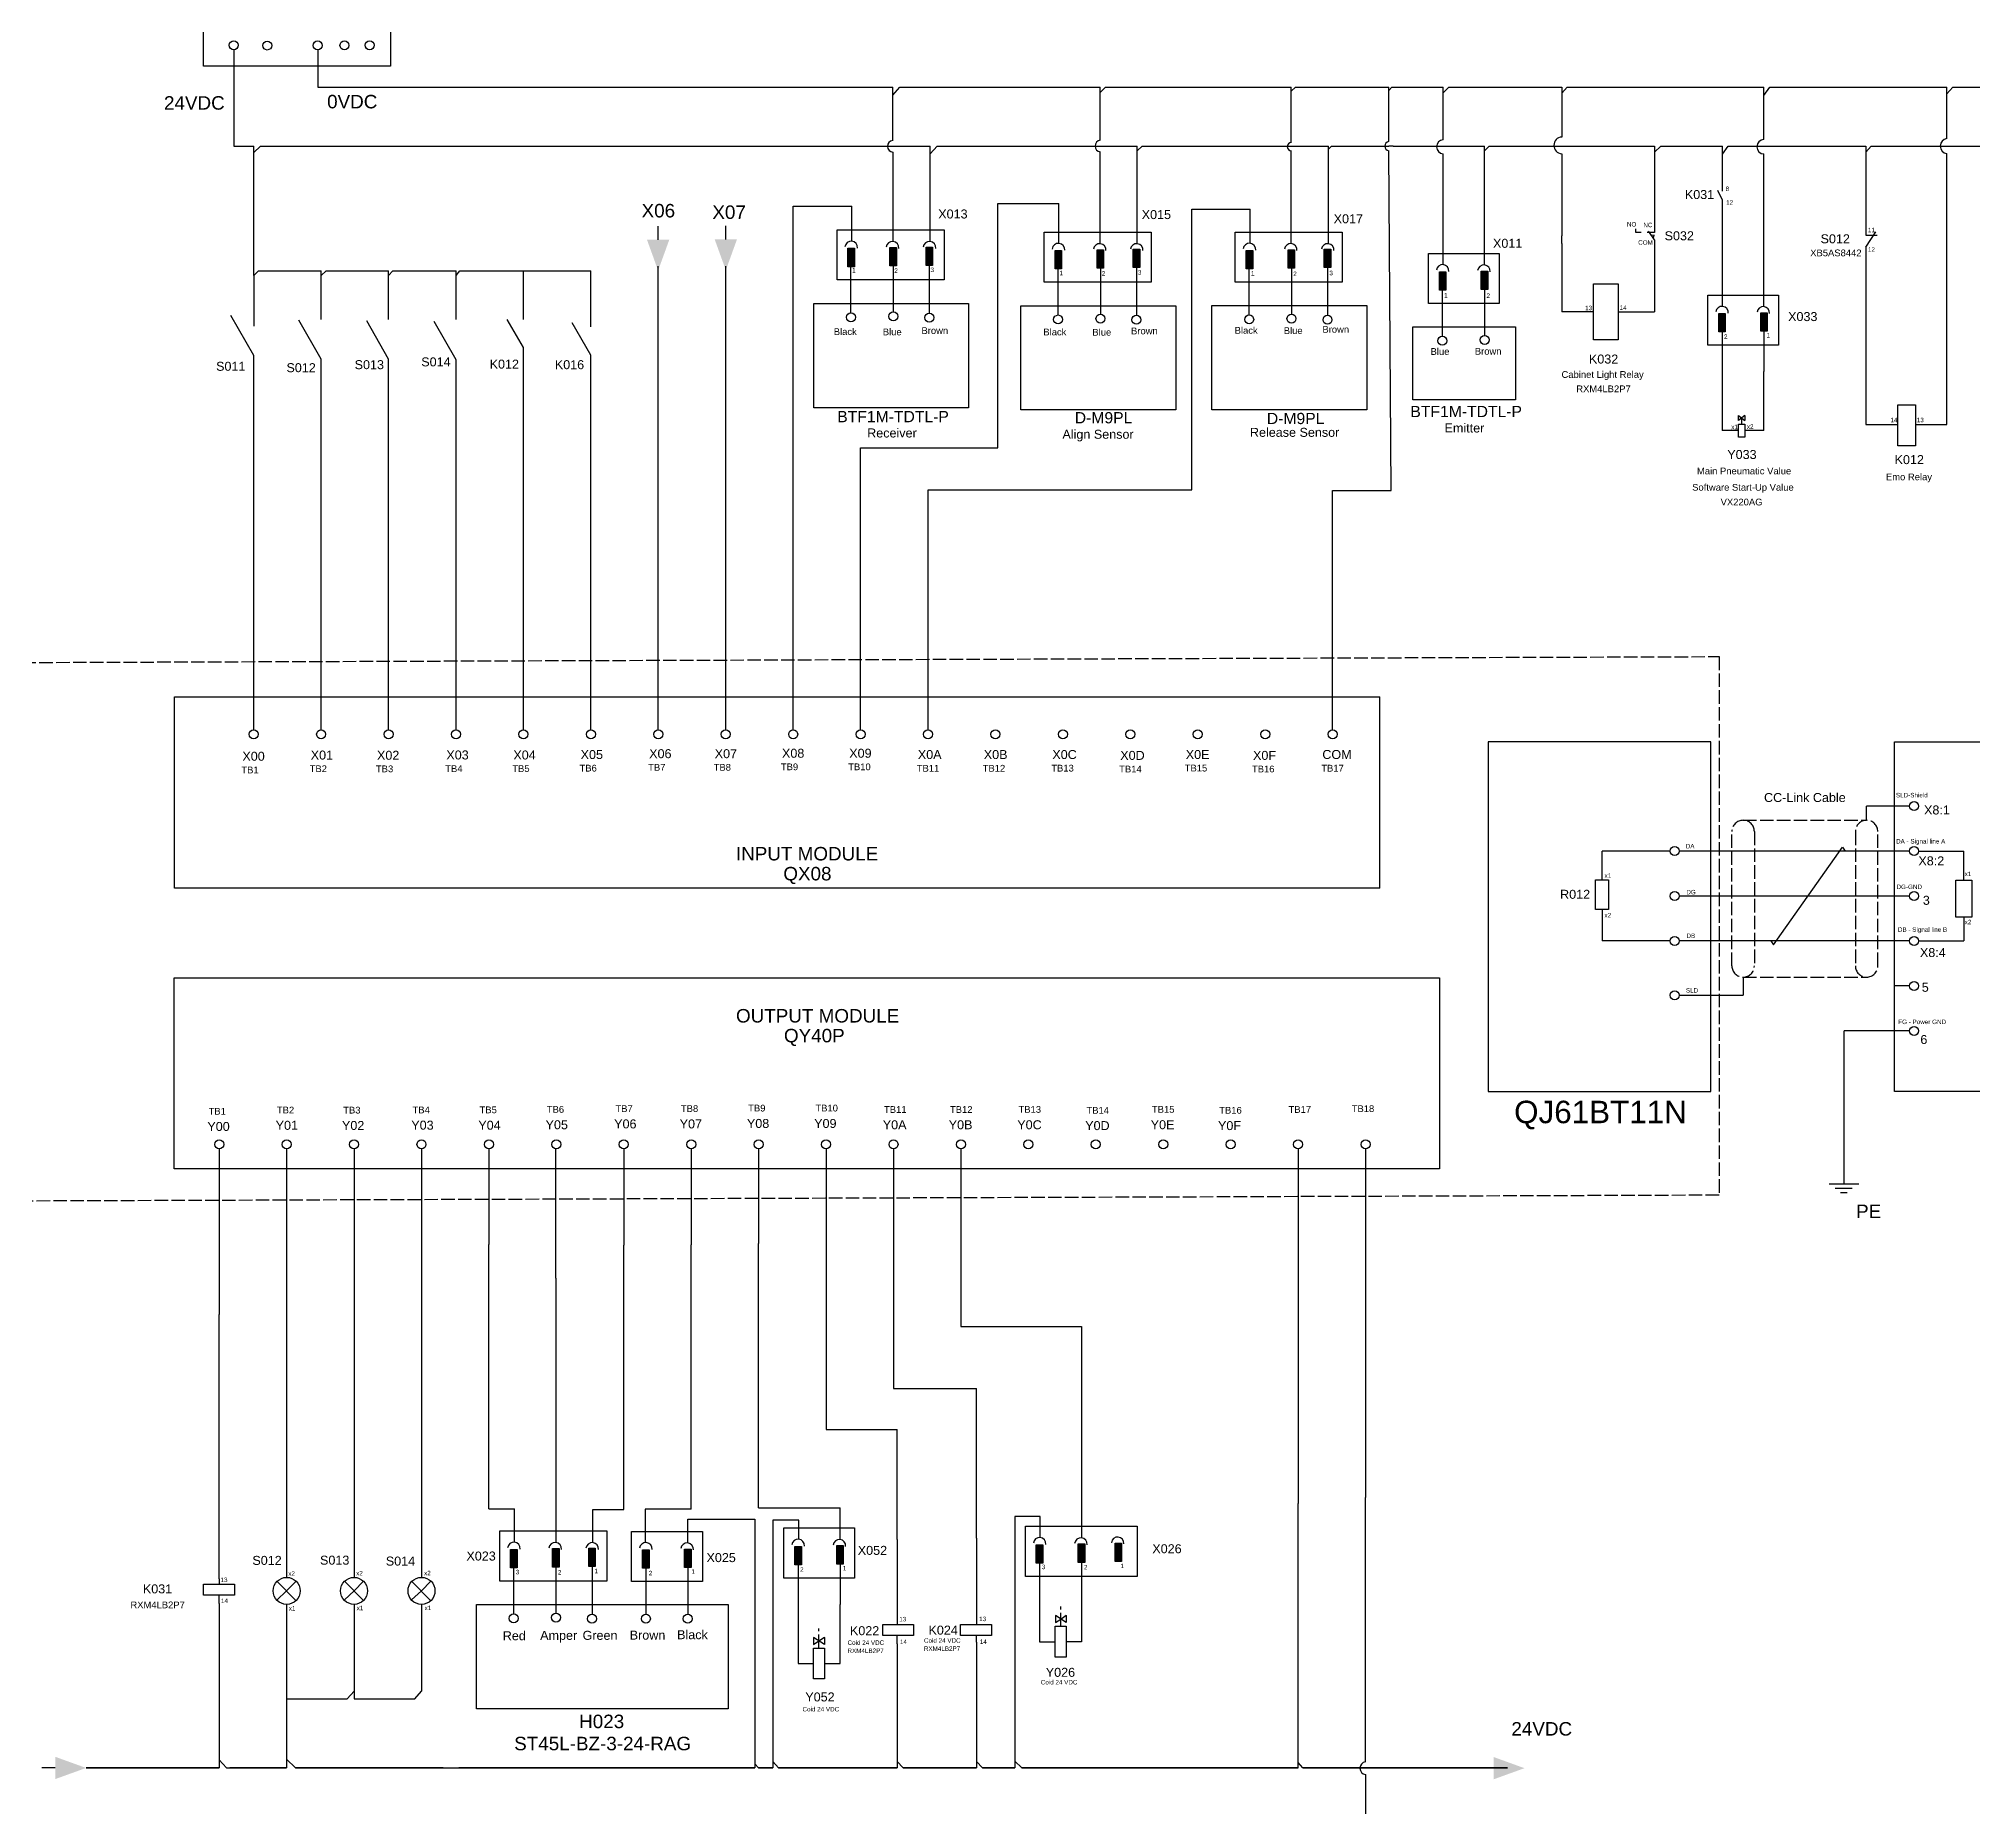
# Model space of a CAD drawing. Header units: inches. Extents: x 202 to 3097, y 126 to 1215.
# Drawn here: x 435.1 to 865.4, y 362.7 to 756.1 of the extents above; entities that cross this region are included whole.
import ezdxf

# ---------------------------------------------------------------- set-up
doc = ezdxf.new("R2010")
doc.units = ezdxf.units.IN
doc.header["$MEASUREMENT"] = 0
doc.linetypes.add('AM_ISO02W050x2', pattern=[3.75, 3, -0.75])
doc.layers.add('0-netdam', color=7, linetype='Continuous', lineweight=30)
doc.layers.add('NetManh', color=7, linetype='Continuous', lineweight=15)
for name, color, linetype in [('LOC', 8, 'Continuous'), ('Nét đứt', 7, 'AM_ISO02W050x2'), ('PDF2_Text', 7, 'Continuous'), ('YEL_14_THHN', 2, 'Continuous')]:
    doc.layers.add(name, color=color, linetype=linetype)
doc.styles.add('Kiểu 1', font='arial.ttf', dxfattribs={"height": 5})
doc.styles.get("Standard").update_dxf_attribs({"font": 'arial.ttf'})

# ---------------------------------------------------------------- blocks, each defined once
blk = doc.blocks.new('*U11')
blk.add_circle((0, 5.91), 1)
blk = doc.blocks.new('*U12')
at = {"color": 0, "linetype": 'ByBlock', "lineweight": -2, "transparency": 16777216}
for p in [(115332.17, 80551.43), (115347.17, 80551.43), (115362.17, 80551.43), (115377.17, 80551.43), (115392.17, 80551.43), (115407.17, 80551.43), (115422.17, 80551.43), (115437.17, 80551.43), (115452.17, 80551.43), (115467.17, 80551.43), (115482.17, 80551.43), (115497.17, 80551.43), (115512.17, 80551.43), (115527.17, 80551.43), (115542.17, 80551.43), (115557.17, 80551.43), (115572.17, 80551.43)]:
    blk.add_blockref('*U11', p, dxfattribs=at)
blk = doc.blocks.new('*U13')
blk.add_circle((0, 5.33), 1)
blk = doc.blocks.new('*U14')
at = {"color": 0, "linetype": 'ByBlock', "lineweight": -2, "transparency": 16777216}
for p in [(115321.68, 80552.27), (115336.68, 80552.27), (115351.68, 80552.27), (115366.68, 80552.27), (115381.68, 80552.27), (115396.68, 80552.27), (115411.68, 80552.27), (115426.68, 80552.27), (115441.68, 80552.27), (115456.68, 80552.27), (115471.68, 80552.27), (115486.68, 80552.27), (115501.68, 80552.27), (115516.68, 80552.27), (115531.68, 80552.27), (115546.68, 80552.27), (115561.68, 80552.27), (115576.68, 80552.27)]:
    blk.add_blockref('*U13', p, dxfattribs=at)
blk = doc.blocks.new('*U29')
blk.add_circle((0, 0), 1)
blk = doc.blocks.new('*U30')
at = {"color": 0, "linetype": 'ByBlock', "lineweight": -2, "transparency": 16777216, "rotation": 270}
for p in [(852.27, 585.41), (852.27, 575.41), (852.27, 565.41), (852.27, 555.41), (852.27, 545.41), (852.27, 535.41)]:
    blk.add_blockref('*U29', p, dxfattribs=at)

msp = doc.modelspace()

# ---------------------------------------------------------------- linework, layer by layer
for p, q in [((478.48, 753.66), (478.48, 749.99)), ((497.16, 753.61), (497.16, 745.31)), ((478.48, 749.99), (478.48, 732.23)), ((497.16, 745.31), (602.54, 745.31)), ((602.54, 745.31), (604.2, 745.31)), ((604.2, 745.31), (625.07, 745.31)), ((625.07, 743.53), (626.62, 745.31)), ((625.07, 733.45), (625.07, 745.31)), ((626.62, 745.31), (671.24, 745.31)), ((671.24, 733.5), (671.24, 745.31)), ((671.24, 744.16), (672.4, 745.31)), ((672.4, 745.31), (713.73, 745.31)), ((713.73, 733.03), (713.73, 745.31)), ((713.73, 744.4), (714.65, 745.31)), ((714.65, 745.31), (735.39, 745.31)), ((735.39, 744.7), (735.39, 745.31)), ((735.39, 744.6), (736.12, 745.31)), ((735.39, 733.23), (735.39, 744.7)), ((735.39, 744.7), (735.39, 744.7)), ((736.12, 745.31), (747.52, 745.31)), ((747.52, 744.1), (748.75, 745.31)), ((747.52, 733.64), (747.52, 745.31)), ((748.75, 745.31), (773.88, 745.31)), ((773.88, 745.31), (773.88, 734.24)), ((773.88, 743.97), (775.08, 745.31)), ((775.08, 745.31), (818.86, 745.31)), ((818.86, 743.48), (820.16, 745.31)), ((818.86, 733.66), (818.86, 745.31)), ((820.16, 745.31), (829.26, 745.31)), ((829.26, 745.31), (859.56, 745.31)), ((859.56, 733.88), (859.56, 745.31)), ((859.56, 743.83), (860.89, 745.31)), ((860.89, 745.31), (861.37, 745.31)), ((861.37, 745.31), (868.41, 745.31)), ((478.48, 732.23), (482.92, 732.23)), ((482.92, 722.08), (482.92, 732.23)), ((482.92, 730.76), (484.42, 732.23)), ((484.42, 732.23), (523.07, 732.23)), ((523.07, 732.23), (524.11, 732.23)), ((524.11, 732.23), (609.74, 732.23)), ((609.74, 732.23), (611.34, 732.23)), ((611.34, 732.23), (633.39, 732.23)), ((625.07, 733.45), (625.07, 733.45)), ((633.39, 730.47), (634.96, 732.23)), ((633.39, 731.23), (633.39, 732.23)), ((634.96, 732.23), (679.47, 732.23)), ((679.47, 710.51), (679.47, 732.23)), ((679.47, 731.15), (680.55, 732.23)), ((680.55, 732.23), (721.97, 732.23)), ((721.97, 710.52), (721.97, 732.23)), ((721.97, 731.54), (722.65, 732.23)), ((722.65, 732.23), (735.39, 732.23)), ((736.4, 732.23), (735.39, 732.23)), ((736.4, 732.23), (748.12, 732.23)), ((748.12, 732.23), (756.71, 732.23)), ((756.71, 705.78), (756.71, 732.23)), ((756.71, 731.17), (757.77, 732.23)), ((757.77, 732.23), (794.55, 732.23)), ((794.55, 732.23), (794.55, 713.01)), ((794.55, 730.86), (795.94, 732.23)), ((795.94, 732.23), (809.68, 732.23)), ((809.68, 730.42), (810.88, 732.23)), ((809.68, 722.2), (809.68, 732.23)), ((810.88, 732.23), (829.26, 732.23)), ((829.26, 732.23), (841.56, 732.23)), ((841.56, 732.23), (841.56, 712.41)), ((841.56, 730.9), (842.68, 732.23)), ((842.68, 732.23), (875.62, 732.23)), ((625.12, 730.88), (625.15, 730.88)), ((625.15, 711), (625.15, 730.88)), ((633.39, 711), (633.39, 731.23)), ((671.24, 710.51), (671.24, 730.92)), ((713.73, 710.52), (713.73, 731.17)), ((735.96, 655.6), (735.39, 731.18)), ((747.52, 705.85), (747.52, 730.5)), ((773.88, 730.53), (773.88, 712.23)), ((818.86, 696.5), (818.86, 730.47)), ((859.56, 670.27), (859.56, 730.58)), ((482.92, 703.44), (482.92, 722.08)), ((602.92, 602.38), (602.92, 718.88)), ((602.92, 718.88), (615.54, 718.88)), ((615.54, 718.88), (615.97, 718.88)), ((615.97, 711.08), (615.97, 718.88)), ((648.46, 665.08), (648.46, 719.45)), ((648.46, 719.45), (662.05, 719.45)), ((662.05, 710.58), (662.05, 719.45)), ((809.68, 720.16), (808.64, 722.35)), ((809.68, 696.57), (809.68, 720.16)), ((572.88, 711.39), (572.88, 714.39)), ((587.94, 711.47), (587.94, 714.47)), ((691.6, 655.77), (691.6, 718.18)), ((691.6, 718.18), (704.55, 718.18)), ((704.55, 710.59), (704.55, 718.18)), ((773.88, 710.56), (773.88, 712.23)), ((773.88, 710.56), (773.88, 695.36)), ((790.4, 713.01), (790.4, 713.83)), ((791.52, 713.01), (790.4, 713.01)), ((794.55, 713.01), (792.91, 713.01)), ((793.42, 713.01), (793.22, 713.31)), ((794.55, 711.36), (793.42, 713.01)), ((794.45, 712.38), (793.91, 712.3)), ((794.28, 711.76), (794.45, 712.38)), ((794.55, 711.36), (794.55, 695.36)), ((841.56, 709.76), (843.73, 713.13)), ((841.56, 712.41), (843.28, 712.41)), ((843.28, 712.41), (844.04, 712.41)), ((841.56, 709.76), (841.56, 670.27)), ((484.01, 704.49), (482.92, 703.44)), ((482.92, 703.44), (482.92, 692.13)), ((484.01, 704.49), (497.92, 704.49)), ((497.92, 693.65), (497.92, 704.49)), ((497.92, 703.44), (499.04, 704.49)), ((499.04, 704.49), (512.92, 704.49)), ((512.92, 704.06), (512.92, 704.49)), ((512.92, 703.44), (513.89, 704.49)), ((512.92, 693.65), (512.92, 704.06)), ((513.89, 704.49), (527.92, 704.49)), ((527.92, 703.21), (527.92, 704.49)), ((527.92, 703.44), (528.8, 704.49)), ((527.92, 693.65), (527.92, 703.21)), ((528.8, 704.49), (542.92, 704.49)), ((542.92, 693.65), (542.92, 704.49)), ((542.92, 704.49), (557.92, 704.49)), ((557.92, 691.98), (557.92, 704.49)), ((572.92, 602.38), (572.92, 705.54)), ((587.92, 602.38), (587.92, 705.54)), ((615.78, 695.14), (615.78, 705.39)), ((625.17, 705.56), (625.17, 695.34)), ((633.2, 705.67), (633.2, 695.07)), ((661.86, 694.65), (661.86, 704.9)), ((671.25, 705.07), (671.25, 694.84)), ((679.29, 705.18), (679.29, 694.58)), ((704.36, 694.66), (704.36, 704.9)), ((713.74, 705.07), (713.74, 694.85)), ((721.78, 705.18), (721.78, 694.58)), ((747.33, 689.92), (747.33, 700.16)), ((756.72, 700.33), (756.72, 690.11)), ((482.92, 685.64), (477.81, 694.56)), ((497.92, 684.85), (492.95, 693.53)), ((512.92, 684.83), (508.06, 693.32)), ((527.92, 684.67), (523.05, 693.17)), ((542.92, 687.4), (539.33, 693.65)), ((557.92, 685.71), (553.78, 692.93)), ((780.96, 695.36), (773.88, 695.36)), ((786.45, 695.36), (794.55, 695.36)), ((809.54, 690.88), (809.54, 682.08)), ((818.87, 691.05), (818.87, 682.08)), ((482.92, 602.38), (482.92, 685.64)), ((497.92, 602.38), (497.92, 684.85)), ((512.92, 602.38), (512.92, 684.83)), ((527.92, 602.38), (527.92, 684.67)), ((542.92, 602.38), (542.92, 687.4)), ((557.92, 602.38), (557.92, 685.71)), ((809.54, 682.08), (809.54, 668.94)), ((818.87, 668.94), (818.87, 682.08)), ((813.2, 672.33), (814.64, 671.19)), ((814.64, 672.33), (813.2, 671.19)), ((813.2, 668.94), (809.54, 668.94)), ((818.87, 668.94), (814.64, 668.94)), ((841.56, 670.27), (848.65, 670.27)), ((852.58, 670.27), (859.56, 670.27)), ((617.92, 602.38), (617.92, 665.08)), ((617.92, 665.08), (648.46, 665.08)), ((632.92, 602.38), (632.92, 655.77)), ((632.92, 655.77), (691.6, 655.77)), ((722.92, 602.38), (722.92, 655.6)), ((722.92, 655.6), (735.96, 655.6)), ((733.42, 567.19), (733.42, 609.72)), ((851.27, 585.41), (841.71, 585.41)), ((841.71, 582.25), (841.71, 585.41)), ((798.01, 575.41), (782.85, 575.41)), ((782.85, 568.99), (782.85, 575.41)), ((804.72, 575.41), (800.01, 575.41)), ((851.27, 575.41), (804.72, 575.41)), ((820.97, 554.53), (836.33, 576.26)), ((836.33, 576.26), (836.97, 575.41)), ((853.27, 575.41), (863.33, 575.41)), ((863.33, 568.91), (863.33, 575.41)), ((804.72, 565.41), (800.01, 565.41)), ((851.27, 565.41), (804.72, 565.41)), ((782.85, 562.41), (782.85, 555.41)), ((863.33, 560.67), (863.33, 555.41)), ((798.01, 555.41), (782.85, 555.41)), ((804.72, 555.41), (800.01, 555.41)), ((851.27, 555.41), (804.72, 555.41)), ((820.42, 555.41), (820.97, 554.53)), ((853.27, 555.41), (863.33, 555.41)), ((814.24, 547.37), (814.24, 543.33)), ((800, 543.33), (814.24, 543.33)), ((851.27, 545.41), (847.9, 545.41)), ((851.27, 535.41), (836.68, 535.41)), ((836.68, 501.32), (836.68, 535.41)), ((475.24, 509.17), (475.24, 472.33)), ((490.24, 509.17), (490.24, 472.66)), ((505.24, 509.17), (505.24, 472.66)), ((520.24, 509.17), (520.24, 472.66)), ((535.24, 509.17), (535.24, 487.88)), ((550.12, 480.39), (550.12, 509.18)), ((565.24, 509.17), (565.24, 487.75)), ((580.24, 509.17), (580.24, 487.82)), ((595.24, 509.17), (595.24, 488.12)), ((610.24, 509.17), (610.24, 491.07)), ((625.24, 509.17), (625.24, 494.32)), ((640.24, 509.17), (640.24, 497.13)), ((715.24, 509.17), (715.24, 430.25)), ((730.24, 509.17), (730.24, 431.6)), ((839.94, 501.32), (833.41, 501.32)), ((838.51, 500.32), (834.71, 500.32)), ((837.4, 499.42), (835.87, 499.42)), ((640.24, 497.13), (640.24, 469.68)), ((610.24, 491.07), (610.24, 446.73)), ((625.24, 494.32), (625.24, 455.84)), ((535.24, 429.07), (535.24, 487.88)), ((565.24, 428.94), (565.24, 487.75)), ((580.24, 429.01), (580.24, 487.82)), ((595.24, 429.31), (595.24, 488.12)), ((550.12, 480.39), (550.12, 421.59)), ((475.22, 413.53), (475.22, 472.33)), ((490.24, 472.66), (490.24, 413.85)), ((505.24, 472.66), (505.24, 413.85)), ((520.24, 472.66), (520.24, 413.85)), ((640.24, 469.68), (667.06, 469.68)), ((667.06, 469.68), (667.06, 422.63)), ((625.24, 455.84), (643.71, 455.84)), ((643.71, 422.58), (643.71, 455.84)), ((610.24, 446.73), (626.05, 446.73)), ((626.05, 422.25), (626.05, 446.73)), ((730.24, 372.79), (730.24, 431.6)), ((535.24, 429.07), (540.94, 429.07)), ((540.94, 421.66), (540.94, 429.07)), ((558.35, 421.59), (558.35, 428.94)), ((558.35, 428.94), (565.24, 428.94)), ((580.24, 429.01), (569.97, 429.01)), ((569.97, 429.01), (569.97, 421.57)), ((579.47, 421.5), (579.47, 426.81)), ((579.47, 426.81), (594.37, 426.81)), ((594.37, 426.81), (594.37, 371.46)), ((595.24, 429.31), (613.34, 429.31)), ((604.15, 426.6), (598.41, 426.6)), ((598.41, 426.6), (598.41, 371.46)), ((604.15, 422.34), (604.15, 426.6)), ((613.34, 422.27), (613.34, 429.31)), ((657.87, 427.4), (652.21, 427.4)), ((652.21, 427.4), (652.21, 371.45)), ((657.87, 422.7), (657.87, 427.4)), ((715.24, 371.45), (715.24, 430.25)), ((626.05, 422.25), (626.05, 404.58)), ((643.71, 422.58), (643.71, 404.91)), ((475.22, 413.53), (475.22, 412.32)), ((540.75, 405.73), (540.75, 415.97)), ((550.13, 416.14), (550.13, 405.92)), ((558.17, 416.25), (558.17, 405.65)), ((570.15, 415.88), (570.15, 405.65)), ((579.48, 416.05), (579.48, 405.65)), ((604.01, 416.65), (604.01, 407.85)), ((613.35, 416.82), (613.35, 407.85)), ((657.73, 417.01), (657.73, 399.52)), ((667.07, 417.18), (667.07, 399.52)), ((475.22, 408.04), (475.22, 409.86)), ((490.24, 410.85), (488.04, 408.81)), ((488.1, 412.96), (492.29, 408.67)), ((490.24, 410.85), (492.35, 412.98)), ((503.08, 408.85), (503.04, 408.81)), ((505.28, 410.89), (503.08, 408.85)), ((503.14, 412.99), (507.34, 408.71)), ((505.28, 410.89), (507.35, 412.98)), ((518.03, 408.85), (518.01, 408.84)), ((520.22, 410.89), (518.03, 408.85)), ((518.11, 412.97), (522.28, 408.71)), ((520.22, 410.89), (522.33, 413)), ((475.22, 408.04), (475.22, 371.46)), ((490.24, 407.85), (490.24, 403.96)), ((505.24, 407.85), (505.24, 392.21)), ((520.24, 407.85), (520.24, 389.46)), ((522.28, 408.71), (522.31, 408.68)), ((604.01, 407.85), (604.01, 394.71)), ((613.35, 394.71), (613.35, 407.85)), ((626.05, 404.58), (626.05, 403.36)), ((643.71, 404.91), (643.71, 403.36)), ((661.24, 405.36), (661.24, 403.79)), ((663.66, 403.79), (661.24, 405.36)), ((661.24, 403.79), (662.43, 404.59)), ((662.43, 404.59), (663.66, 405.42)), ((663.66, 405.36), (663.66, 405.42)), ((663.66, 405.36), (663.66, 403.79)), ((490.24, 403.96), (490.24, 371.46)), ((607.45, 400.5), (607.45, 398.92)), ((609.87, 398.92), (607.45, 400.5)), ((608.64, 399.72), (609.87, 400.55)), ((609.87, 400.5), (609.87, 400.55)), ((609.87, 400.5), (609.87, 398.92)), ((626.05, 399.09), (626.05, 400.9)), ((643.71, 399.42), (643.71, 400.9)), ((607.45, 398.92), (608.64, 399.72)), ((626.05, 399.09), (626.05, 371.45)), ((643.71, 399.42), (643.71, 371.45)), ((657.73, 399.52), (661.2, 399.52)), ((667.07, 399.52), (663.66, 399.52)), ((505.24, 392.21), (505.24, 386.8)), ((604.01, 394.71), (607.41, 394.71)), ((609.87, 394.71), (613.35, 394.71)), ((503.74, 386.8), (505.24, 388.55)), ((518.74, 386.8), (520.24, 388.56)), ((520.24, 389.46), (520.24, 388.56)), ((490.24, 386.8), (503.74, 386.8)), ((505.24, 386.8), (518.74, 386.8)), ((438.77, 371.46), (435.77, 371.46)), ((476.84, 371.46), (475.22, 373.29)), ((476.84, 371.46), (477.57, 371.46)), ((490.24, 373.39), (492.19, 371.46)), ((525.08, 371.46), (528.55, 371.46)), ((595.24, 371.46), (594.37, 372.38)), ((599.62, 371.46), (598.41, 372.86)), ((627.38, 371.45), (626.05, 372.93)), ((645.07, 371.45), (643.71, 372.87)), ((653.81, 371.45), (652.21, 373)), ((716.32, 371.45), (715.24, 372.7)), ((758.74, 371.41), (755.74, 371.41)), ((730.24, 369.98), (730.24, 338.74))]:
    msp.add_line(p, q)
for points in [[(471.72, 788.88), (513.36, 788.88), (513.36, 749.99), (471.72, 749.99)], [(636.49, 713.58), (636.49, 702.45), (612.67, 702.45), (612.67, 713.58)], [(682.58, 713.09), (682.58, 701.96), (658.76, 701.96), (658.76, 713.09)], [(725.07, 713.1), (725.07, 701.96), (701.25, 701.96), (701.25, 713.1)], [(616.56, 709.49), (616.56, 705.39), (615.11, 705.39), (615.11, 709.49)], [(625.89, 709.66), (625.89, 705.56), (624.44, 705.56), (624.44, 709.66)], [(633.93, 709.77), (633.93, 705.67), (632.48, 705.67), (632.48, 709.77)], [(662.64, 709), (662.64, 704.9), (661.19, 704.9), (661.19, 709)], [(671.97, 709.17), (671.97, 705.07), (670.52, 705.07), (670.52, 709.17)], [(680.01, 709.28), (680.01, 705.18), (678.56, 705.18), (678.56, 709.28)], [(705.14, 709), (705.14, 704.9), (703.69, 704.9), (703.69, 709)], [(714.47, 709.17), (714.47, 705.07), (713.02, 705.07), (713.02, 709.17)], [(722.51, 709.28), (722.51, 705.18), (721.06, 705.18), (721.06, 709.28)], [(759.95, 708.36), (759.95, 697.22), (744.23, 697.22), (744.23, 708.36)], [(748.11, 704.26), (748.11, 700.16), (746.66, 700.16), (746.66, 704.26)], [(757.44, 704.43), (757.44, 700.33), (755.99, 700.33), (755.99, 704.43)], [(786.45, 701.59), (786.45, 689.13), (780.96, 689.13), (780.96, 701.59)], [(641.93, 697.21), (641.93, 674.03), (607.48, 674.03), (607.48, 697.21)], [(822.11, 699.08), (822.11, 687.94), (806.38, 687.94), (806.38, 699.08)], [(688.02, 696.72), (688.02, 673.53), (653.56, 673.53), (653.56, 696.72)], [(730.51, 696.73), (730.51, 673.54), (696.06, 673.54), (696.06, 696.73)], [(810.26, 694.98), (810.26, 690.88), (808.81, 690.88), (808.81, 694.98)], [(819.6, 695.15), (819.6, 691.05), (818.14, 691.05), (818.14, 695.15)], [(763.62, 691.99), (763.62, 675.75), (740.73, 675.75), (740.73, 691.99)], [(848.65, 674.7), (852.58, 674.7), (852.58, 665.56), (848.65, 665.56)], [(813.2, 670.38), (814.64, 670.38), (814.64, 667.44), (813.2, 667.44)], [(757.49, 521.89), (807.04, 521.89), (807.04, 599.67), (757.49, 599.67)], [(847.9, 599.67), (920.13, 599.67), (920.13, 521.89), (847.9, 521.89)], [(781.38, 568.99), (784.32, 568.99), (784.32, 562.41), (781.38, 562.41)], [(861.56, 568.91), (865.1, 568.91), (865.1, 560.67), (861.56, 560.67)], [(746.67, 504.7), (465.26, 504.7), (465.26, 547.23), (746.67, 547.23)], [(561.46, 424.17), (561.46, 413.03), (537.64, 413.03), (537.64, 424.17)], [(582.72, 424.08), (582.72, 412.94), (566.99, 412.94), (566.99, 424.08)], [(616.59, 424.84), (616.59, 413.71), (600.86, 413.71), (600.86, 424.84)], [(679.44, 425.21), (679.44, 414.07), (654.58, 414.07), (654.58, 425.21)], [(541.52, 420.07), (541.52, 415.97), (540.07, 415.97), (540.07, 420.07)], [(550.86, 420.24), (550.86, 416.14), (549.41, 416.14), (549.41, 420.24)], [(558.9, 420.35), (558.9, 416.25), (557.45, 416.25), (557.45, 420.35)], [(570.87, 419.98), (570.87, 415.88), (569.42, 415.88), (569.42, 419.98)], [(580.21, 420.15), (580.21, 416.05), (578.76, 416.05), (578.76, 420.15)], [(604.74, 420.75), (604.74, 416.65), (603.29, 416.65), (603.29, 420.75)], [(614.07, 420.92), (614.07, 416.82), (612.62, 416.82), (612.62, 420.92)], [(658.46, 421.11), (658.46, 417.01), (657.01, 417.01), (657.01, 421.11)], [(667.79, 421.28), (667.79, 417.18), (666.34, 417.18), (666.34, 421.28)], [(675.96, 421.47), (675.96, 417.37), (674.51, 417.37), (674.51, 421.47)], [(471.77, 412.32), (478.63, 412.32), (478.63, 409.86), (471.77, 409.86)], [(588.47, 407.8), (588.47, 384.61), (532.45, 384.61), (532.45, 407.8)], [(622.85, 403.36), (629.71, 403.36), (629.71, 400.9), (622.85, 400.9)], [(640.15, 403.36), (647.02, 403.36), (647.02, 400.9), (640.15, 400.9)], [(663.66, 402.99), (663.66, 396.13), (661.2, 396.13), (661.2, 402.99)], [(609.87, 398.12), (609.87, 391.26), (607.41, 391.26), (607.41, 398.12)]]:
    msp.add_lwpolyline(points, close=True)
for points in [[(813.2, 671.19), (813.2, 672.33)], [(814.64, 672.33), (814.64, 671.19)], [(733.42, 567.19), (465.32, 567.19), (465.32, 609.72), (733.42, 609.72)]]:
    msp.add_lwpolyline(points)
for centre, radius in [((478.48, 754.66), 1), ((485.92, 754.59), 1), ((497.16, 754.61), 1), ((503.11, 754.62), 1), ((508.7, 754.65), 1), ((615.78, 694.14), 1), ((625.19, 694.34), 1), ((633.2, 694.07), 1), ((661.86, 693.65), 1), ((671.28, 693.85), 1), ((679.28, 693.58), 1), ((704.36, 693.66), 1), ((713.77, 693.85), 1), ((721.78, 693.58), 1), ((747.33, 688.92), 1), ((756.74, 689.11), 1), ((799.01, 575.41), 1), ((799.01, 565.41), 1), ((799.01, 555.41), 1), ((799, 543.33), 1), ((490.24, 410.85), 3), ((505.24, 410.85), 3), ((520.24, 410.85), 3), ((540.75, 404.73), 1), ((550.16, 404.92), 1), ((558.16, 404.65), 1), ((570.15, 404.65), 1), ((579.48, 404.65), 1)]:
    msp.add_circle(centre, radius)
for centre, radius, start, end in [((625.19, 732.17), 1.29, 95.4841, 266.8367), ((671.39, 732.21), 1.3, 96.5476, 263.4524), ((713.76, 732.1), 0.93, 91.4053, 268.5947), ((735.55, 732.2), 1.04, 99.2472, 261.1935), ((747.61, 732.07), 1.57, 93.2959, 266.7041), ((773.99, 732.38), 1.86, 93.4701, 266.5299), ((818.89, 732.07), 1.6, 91.0926, 268.9074), ((859.74, 732.23), 1.66, 96.0223, 263.9777), ((615.83, 709.68), 1.4, 354.4059, 174.4059), ((625.02, 709.61), 1.4, 354.4059, 174.4059), ((633.25, 709.61), 1.4, 354.4059, 174.4059), ((661.92, 709.19), 1.4, 354.4059, 174.4059), ((671.1, 709.12), 1.4, 354.4059, 174.4059), ((679.33, 709.12), 1.4, 354.4059, 174.4059), ((704.41, 709.2), 1.4, 354.4059, 174.4059), ((713.6, 709.13), 1.4, 354.4059, 174.4059), ((721.83, 709.12), 1.4, 354.4059, 174.4059), ((747.39, 704.46), 1.4, 354.4059, 174.4059), ((756.57, 704.39), 1.4, 354.4059, 174.4059), ((809.54, 695.18), 1.4, 354.4059, 174.4059), ((818.72, 695.11), 1.4, 354.4059, 174.4059), ((604.02, 420.95), 1.4, 354.4059, 174.4059), ((613.2, 420.87), 1.4, 354.4059, 174.4059), ((657.74, 421.31), 1.4, 354.4059, 174.4059), ((666.92, 421.24), 1.4, 354.4059, 174.4059), ((675.09, 421.43), 1.4, 354.4059, 174.4059), ((540.8, 420.27), 1.4, 354.4059, 174.4059), ((549.98, 420.2), 1.4, 354.4059, 174.4059), ((558.22, 420.19), 1.4, 354.4059, 174.4059), ((570.15, 420.18), 1.4, 354.4059, 174.4059), ((579.33, 420.11), 1.4, 354.4059, 174.4059), ((730.4, 371.39), 1.41, 96.5147, 263.4853)]:
    msp.add_arc(centre, radius, start, end)
at = {"layer": '0-netdam', "lineweight": 35, "transparency": 33554559}
for points in [[(572.88, 704.54), (572.88, 711.39), (570.4, 711.39)], [(575.36, 711.39), (572.88, 704.54), (572.88, 711.39)], [(587.94, 704.62), (587.94, 711.47), (585.46, 711.47)], [(590.42, 711.47), (587.94, 704.62), (587.94, 711.47)], [(438.77, 373.94), (445.63, 371.46), (438.77, 371.46)], [(445.63, 371.46), (438.77, 371.46), (438.77, 368.98)], [(758.74, 373.89), (765.59, 371.41), (758.74, 371.41)], [(765.59, 371.41), (758.74, 371.41), (758.74, 368.93)]]:
    msp.add_solid(points, dxfattribs=at)
at = {"layer": 'LOC', "lineweight": 35, "transparency": 33554559}
for points in [[(615.11, 709.49), (616.56, 709.49), (615.11, 705.39)], [(616.56, 709.49), (615.11, 705.39), (616.56, 705.39)], [(624.44, 709.66), (625.89, 709.66), (624.44, 705.56)], [(625.89, 709.66), (624.44, 705.56), (625.89, 705.56)], [(632.48, 709.77), (633.93, 709.77), (632.48, 705.67)], [(633.93, 709.77), (632.48, 705.67), (633.93, 705.67)], [(661.19, 709), (662.64, 709), (661.19, 704.9)], [(662.64, 709), (661.19, 704.9), (662.64, 704.9)], [(670.52, 709.17), (671.97, 709.17), (670.52, 705.07)], [(671.97, 709.17), (670.52, 705.07), (671.97, 705.07)], [(678.56, 709.28), (680.01, 709.28), (678.56, 705.18)], [(680.01, 709.28), (678.56, 705.18), (680.01, 705.18)], [(703.69, 709), (705.14, 709), (703.69, 704.9)], [(705.14, 709), (703.69, 704.9), (705.14, 704.9)], [(713.02, 709.17), (714.47, 709.17), (713.02, 705.07)], [(714.47, 709.17), (713.02, 705.07), (714.47, 705.07)], [(721.06, 709.28), (722.51, 709.28), (721.06, 705.18)], [(722.51, 709.28), (721.06, 705.18), (722.51, 705.18)], [(746.66, 704.26), (748.11, 704.26), (746.66, 700.16)], [(748.11, 704.26), (746.66, 700.16), (748.11, 700.16)], [(755.99, 704.43), (757.44, 704.43), (755.99, 700.33)], [(757.44, 704.43), (755.99, 700.33), (757.44, 700.33)], [(808.81, 694.98), (810.26, 694.98), (808.81, 690.88)], [(810.26, 694.98), (808.81, 690.88), (810.26, 690.88)], [(818.14, 695.15), (819.6, 695.15), (818.14, 691.05)], [(819.6, 695.15), (818.14, 691.05), (819.6, 691.05)], [(540.07, 420.07), (541.52, 420.07), (540.07, 415.97)], [(541.52, 420.07), (540.07, 415.97), (541.52, 415.97)], [(549.41, 420.24), (550.86, 420.24), (549.41, 416.14)], [(550.86, 420.24), (549.41, 416.14), (550.86, 416.14)], [(557.45, 420.35), (558.9, 420.35), (557.45, 416.25)], [(558.9, 420.35), (557.45, 416.25), (558.9, 416.25)], [(569.42, 419.98), (570.87, 419.98), (569.42, 415.88)], [(570.87, 419.98), (569.42, 415.88), (570.87, 415.88)], [(578.76, 420.15), (580.21, 420.15), (578.76, 416.05)], [(580.21, 420.15), (578.76, 416.05), (580.21, 416.05)], [(603.29, 420.75), (604.74, 420.75), (603.29, 416.65)], [(604.74, 420.75), (603.29, 416.65), (604.74, 416.65)], [(612.62, 420.92), (614.07, 420.92), (612.62, 416.82)], [(614.07, 420.92), (612.62, 416.82), (614.07, 416.82)], [(657.01, 421.11), (658.46, 421.11), (657.01, 417.01)], [(658.46, 421.11), (657.01, 417.01), (658.46, 417.01)], [(666.34, 421.28), (667.79, 421.28), (666.34, 417.18)], [(667.79, 421.28), (666.34, 417.18), (667.79, 417.18)], [(674.51, 421.47), (675.96, 421.47), (674.51, 417.37)], [(675.96, 421.47), (674.51, 417.37), (675.96, 417.37)]]:
    msp.add_solid(points, dxfattribs=at)
at = {"layer": 'Nét đứt'}
for p, q in [((813.92, 670.38), (813.92, 671.76)), ((814.24, 582.25), (841.71, 582.25)), ((811.74, 549.87), (811.74, 579.75)), ((816.74, 579.75), (816.74, 549.87)), ((839.21, 579.75), (839.21, 549.87)), ((844.21, 549.87), (844.21, 579.75)), ((814.24, 547.37), (841.71, 547.37)), ((662.43, 402.99), (662.43, 407.35)), ((608.64, 398.12), (608.64, 402.48))]:
    msp.add_line(p, q, dxfattribs=at)
msp.add_lwpolyline([(281.48, 616.84), (808.88, 618.67), (808.88, 498.86), (281.48, 497.03)], close=True, dxfattribs=at)
for centre, start, end in [((814.24, 579.75), 0, 180), ((841.71, 579.75), 0, 180), ((814.24, 549.87), 180, 0), ((841.71, 549.87), 180, 0)]:
    msp.add_arc(centre, 2.5, start, end, dxfattribs=at)
at = {"layer": 'YEL_14_THHN', "color": 0, "lineweight": 35}
for p, q in [((445.63, 371.46), (475.22, 371.46)), ((477.57, 371.46), (490.24, 371.46)), ((492.19, 371.46), (525.08, 371.46)), ((528.55, 371.46), (594.37, 371.46)), ((595.24, 371.46), (598.41, 371.46)), ((599.62, 371.46), (626.05, 371.45)), ((627.38, 371.45), (643.71, 371.45)), ((645.07, 371.45), (652.21, 371.45)), ((653.81, 371.45), (715.24, 371.45)), ((716.32, 371.45), (761.81, 371.45))]:
    msp.add_line(p, q, dxfattribs=at)

# ---------------------------------------------------------------- block references
at = {"rotation": 180}
for name, p in [('*U12', (116055.09, 81158.72)), ('*U14', (116051.92, 81067.77))]:
    msp.add_blockref(name, p, dxfattribs=at)
msp.add_blockref('*U30', (0, 0))

# ---------------------------------------------------------------- texts
at = {"layer": 'NetManh', "lineweight": 35, "attachment_point": 1}
for s, width, heights, insert, char_height in [('K031', 8.5603, [0], (801.27, 722.44), 2), ('K032', 8.5603, [0], (779.93, 685.85), 2), ('\\pxqc;Cabinet Light Relay', 21.3565, [0], (772.3, 682.16), 1.5), ('\\pxqc;RXM4LB2P7', 21.3565, [0], (772.5, 678.97), 1.5), ('K012', 8.5603, [0], (847.93, 663.48), 2), ('\\pxqc;Main Pneumatic Value', 21.3565, [0], (803.77, 660.7), 1.5), ('\\pxqc;Emo Relay', 21.3565, [0], (840.45, 659.39), 1.5), ('\\pxqc;Software Start-Up Value', 24.4266, [1.57], (801.98, 657.07), 1.5), ('\\pxqc;VX220AG', 21.3565, [0], (803.21, 653.79), 1.5), ('K031', 8.5603, [0], (458.26, 412.29), 2), ('\\pxqc;RXM4LB2P7', 21.3565, [0], (450.87, 408.48), 1.5), ('K022', 8.5603, [0], (615.55, 402.99), 2), ('Coid 24 VDC', 9.1061, [1.44], (632.02, 400.31), 1), ('K024', 8.5603, [0], (633.02, 403.12), 2), ('Coid 24 VDC', 9.1061, [1.44], (615.02, 399.84), 1), ('RXM4LB2P7', 9.1061, [1.44], (615, 398.03), 1), ('RXM4LB2P7', 9.1061, [1.44], (632, 398.5), 1), ('Coid 24 VDC', 9.1061, [1.44], (658, 391.03), 1), ('Coid 24 VDC', 9.1061, [1.44], (605, 385.03), 1)]:
    msp.add_mtext_dynamic_manual_height_columns(s, width=width, gutter_width=12.5, heights=heights, dxfattribs=dict(at, insert=insert, char_height=char_height))
at = {"layer": 'PDF2_Text', "color": 7, "style": 'Kiểu 1'}
for s, insert, char_height, width, attachment_point in [('\\pxqc;{\\C256;24VDC}', (461.45, 740.28), 3, 16.5347, 7), ('\\pxqc;{\\C256;0VDC}', (496.57, 740.57), 3, 16.5347, 7), ('{\\C256;8}', (810.34, 722.21), 1, 0.7847, 7), ('{\\C256;X06}', (569.2, 716.31), 3, 8.1837, 7), ('{\\C256;X07}', (584.94, 715.97), 3, 8.1837, 7), ('{\\C256;12}', (810.46, 719.18), 1, 0.7847, 7), ('{\\C256;X013}', (635.19, 716.09), 2, 16.6626, 7), ('{\\C256;X015}', (680.45, 715.96), 2, 16.6626, 7), ('{\\C256;X017}', (723.15, 715.02), 2, 16.6626, 7), ('{\\C256;NO}', (790.49, 714.31), 1, 0.7847, 9), ('{\\C256;NC}', (794.06, 714.16), 1, 0.7847, 9), ('{\\C256;X011}', (758.59, 709.57), 2, 16.6626, 7), ('{\\C256;COM}', (794.15, 710.27), 1, 0.7847, 9), ('{\\C256;S032}', (796.77, 711.24), 2, 16.6626, 7), ('{\\C256;S012}', (831.46, 710.57), 2, 16.6626, 7), ('{\\C256;11}', (842, 713.04), 1, 0.7503, 7), ('{\\C256;XB5AS8442}', (829.16, 707.69), 1.5, 16.6626, 7), ('{\\C256;12}', (842, 708.7), 1, 0.7847, 7), ('{\\C256;1}', (616.02, 704.1), 1, 0.7847, 7), ('{\\C256;2}', (625.42, 704.01), 1, 0.7847, 7), ('{\\C256;3}', (633.46, 704.18), 1, 0.7847, 7), ('{\\C256;1}', (662.17, 703.49), 1, 0.7847, 7), ('{\\C256;2}', (671.57, 703.4), 1, 0.7847, 7), ('{\\C256;3}', (679.61, 703.57), 1, 0.7847, 7), ('{\\C256;1}', (704.76, 703.4), 1, 0.7847, 7), ('{\\C256;2}', (714.17, 703.31), 1, 0.7847, 7), ('{\\C256;3}', (722.2, 703.48), 1, 0.7847, 7), ('{\\C256;1}', (747.74, 698.54), 1, 0.7847, 7), ('{\\C256;2}', (757.15, 698.45), 1, 0.7847, 7), ('{\\C256;13}', (779.09, 695.7), 1, 0.7847, 7), ('{\\C256;14}', (786.76, 695.78), 1, 0.7503, 7), ('{\\C256;X033}', (824.24, 693.27), 2, 16.6626, 7), ('{\\C256;Black}', (611.95, 690.17), 1.5, 5.9764, 7), ('{\\C256;Blue}', (622.86, 690.12), 1.5, 5.9764, 7), ('{\\C256;Brown}', (631.46, 690.41), 1.5, 5.9764, 7), ('{\\C256;Black}', (658.57, 690.1), 1.5, 5.9764, 7), ('{\\C256;Blue}', (669.48, 690.04), 1.5, 5.9764, 7), ('{\\C256;Brown}', (678.08, 690.33), 1.5, 5.9764, 7), ('{\\C256;Black}', (701.13, 690.45), 1.5, 5.9764, 7), ('{\\C256;Blue}', (712.05, 690.4), 1.5, 5.9764, 7), ('{\\C256;Brown}', (720.65, 690.68), 1.5, 5.9764, 7), ('{\\C256;2}', (809.98, 689.32), 1, 0.7847, 7), ('{\\C256;1}', (819.46, 689.64), 1, 0.7847, 7), ('{\\C256;S011}', (474.55, 682.21), 2, 16.6626, 7), ('{\\C256;S013}', (505.37, 682.57), 2, 16.6626, 7), ('{\\C256;S014}', (520.19, 683.19), 2, 16.6626, 7), ('{\\C256;K012}', (535.4, 682.69), 2, 16.6626, 7), ('{\\C256;K016}', (549.9, 682.57), 2, 16.6626, 7), ('{\\C256;Blue}', (744.71, 685.76), 1.5, 5.9764, 7), ('{\\C256;Brown}', (754.55, 685.81), 1.5, 5.9764, 7), ('{\\C256;S012}', (490.2, 681.9), 2, 16.6626, 7), ('\\pxqc;{\\C256;BTF1M-TDTL-P}', (608.19, 670.8), 2.5, 33.8935, 7), ('{\\C256;D-M9PL}', (665.56, 670.51), 2.5, 5.9764, 7), ('{\\C256;D-M9PL}', (708.29, 670.35), 2.5, 5.9764, 7), ('{\\C256;BTF1M-TDTL-P}', (740.21, 671.93), 2.5, 5.9764, 7), ('{\\C256;14}', (846.99, 670.78), 1, 0.7503, 7), ('{\\C256;13}', (852.87, 670.79), 1, 0.7847, 7), ('{\\C256;Receiver}', (619.38, 667.38), 2, 5.9764, 7), ('\\pxqc;{\\C256;Align Sensor}', (653.79, 666.52), 2, 33.8935, 7), ('\\pxqc;{\\C256;Release Sensor}', (697.52, 667.52), 2, 33.8935, 7), ('\\pxqc;{\\C256;Emitter}', (735.3, 668.49), 2, 33.8935, 7), ('{\\C256;x1}', (811.59, 669.25), 1, 0.7847, 7), ('{\\C256;x2}', (815.08, 669.31), 1, 0.7847, 7), ('{\\C256;Y033}', (810.71, 662.59), 2, 16.6626, 7), ('{\\C256;X08}', (600.43, 596.14), 2, 5.9764, 7), ('{\\C256;X09}', (615.39, 596.14), 2, 5.9764, 7), ('{\\C256;TB1}', (480.17, 592.7), 1.5, 5.9764, 7), ('{\\C256;X00}', (480.4, 595.47), 2, 5.9764, 7), ('{\\C256;TB2}', (495.36, 592.96), 1.5, 5.9764, 7), ('{\\C256;X01}', (495.6, 595.73), 2, 5.9764, 7), ('{\\C256;TB3}', (510.11, 592.92), 1.5, 5.9764, 7), ('{\\C256;X02}', (510.34, 595.69), 2, 5.9764, 7), ('{\\C256;TB4}', (525.53, 592.99), 1.5, 5.9764, 7), ('{\\C256;X03}', (525.77, 595.76), 2, 5.9764, 7), ('{\\C256;TB5}', (540.44, 592.98), 1.5, 5.9764, 7), ('{\\C256;X04}', (540.68, 595.75), 2, 5.9764, 7), ('{\\C256;TB6}', (555.4, 593.08), 1.5, 5.9764, 7), ('{\\C256;X05}', (555.64, 595.85), 2, 5.9764, 7), ('{\\C256;TB7}', (570.66, 593.27), 1.5, 5.9764, 7), ('{\\C256;X06}', (570.89, 596.04), 2, 5.9764, 7), ('{\\C256;TB8}', (585.23, 593.27), 1.5, 5.9764, 7), ('{\\C256;X07}', (585.47, 596.04), 2, 5.9764, 7), ('{\\C256;TB9}', (600.19, 593.37), 1.5, 5.9764, 7), ('{\\C256;TB10}', (615.16, 593.37), 1.5, 5.9764, 7), ('{\\C256;TB11}', (630.41, 593.08), 1.5, 5.9764, 7), ('{\\C256;X0A}', (630.65, 595.85), 2, 5.9764, 7), ('{\\C256;TB12}', (645.08, 593.08), 1.5, 5.9764, 7), ('{\\C256;X0B}', (645.32, 595.85), 2, 5.9764, 7), ('{\\C256;TB13}', (660.34, 593.08), 1.5, 5.9764, 7), ('{\\C256;X0C}', (660.57, 595.85), 2, 5.9764, 7), ('{\\C256;TB14}', (675.44, 592.89), 1.5, 5.9764, 7), ('{\\C256;X0D}', (675.68, 595.66), 2, 5.9764, 7), ('{\\C256;TB15}', (690.02, 593.09), 1.5, 5.9764, 7), ('{\\C256;X0E}', (690.25, 595.86), 2, 5.9764, 7), ('{\\C256;TB16}', (704.98, 592.89), 1.5, 5.9764, 7), ('{\\C256;X0F}', (705.21, 595.66), 2, 5.9764, 7), ('{\\C256;TB17}', (720.4, 593.09), 1.5, 5.9764, 7), ('{\\C256;COM}', (720.63, 595.86), 2, 5.9764, 7), ('\\pxqc;{\\C256;CC-Link Cable}', (808, 586.29), 2, 39.9344, 7), ('{\\C256;SLD-Shield}', (848.23, 587.34), 1, 0.7847, 7), ('{\\C256;X8:1}', (854.48, 583.52), 2, 5.9764, 7), ('{\\C256;DA}', (801.48, 576), 1, 0.7847, 7), ('{\\C256;DA - Signal line A}', (848.26, 576.78), 1, 11.839, 7), ('\\pxqc;{\\C256;INPUT MODULE}', (589.07, 573.28), 3, 33.8935, 7), ('{\\C256;X8:2}', (853.22, 572.2), 2, 5.9764, 7), ('\\pxqc;{\\C256;QX08}', (589.14, 568.06), 3, 33.8935, 7), ('{\\C256;x1}', (783.41, 569.46), 1, 0.7847, 7), ('{\\C256;x1}', (863.52, 569.83), 1, 0.7847, 7), ('{\\C256;R012}', (773.52, 564.76), 2, 5.9764, 7), ('{\\C256;DG}', (801.6, 565.76), 1, 0.7847, 7), ('{\\C256;DG-GND}', (848.36, 566.94), 1, 0.7847, 7), ('{\\C256;3}', (854.21, 563.43), 2, 5.9764, 7), ('{\\C256;x2}', (783.4, 560.64), 1, 0.7847, 7), ('{\\C256;x2}', (863.52, 559.12), 1, 0.7847, 7), ('{\\C256;DB}', (801.63, 556.07), 1, 0.7847, 7), ('{\\C256;DB - Signal line B}', (848.67, 557.14), 1, 11.839, 7), ('{\\C256;X8:4}', (853.56, 551.81), 2, 5.9764, 7), ('{\\C256;SLD}', (801.52, 543.91), 1, 0.7847, 7), ('{\\C256;5}', (853.98, 544.08), 2, 5.9764, 7), ('{\\C256;OUTPUT MODULE}', (590.2, 537.23), 3, 48.6072, 7), ('\\pxqc;{\\C256;QY40P}', (590.68, 532.04), 3, 33.8935, 7), ('{\\C256;FG - Power GND}', (848.75, 536.9), 1, 11.839, 7), ('{\\C256;6}', (853.66, 532.46), 2, 5.9764, 7), ('{\\C256;TB1}', (472.89, 516.79), 1.5, 5.9764, 7), ('{\\C256;TB2}', (488.08, 517.05), 1.5, 5.9764, 7), ('{\\C256;TB3}', (502.83, 517.01), 1.5, 5.9764, 7), ('{\\C256;TB4}', (518.25, 517.08), 1.5, 5.9764, 7), ('{\\C256;TB5}', (533.16, 517.07), 1.5, 5.9764, 7), ('{\\C256;TB6}', (548.12, 517.17), 1.5, 5.9764, 7), ('{\\C256;TB7}', (563.38, 517.36), 1.5, 5.9764, 7), ('{\\C256;TB8}', (577.95, 517.36), 1.5, 5.9764, 7), ('{\\C256;TB9}', (592.91, 517.46), 1.5, 5.9764, 7), ('{\\C256;TB10}', (607.87, 517.46), 1.5, 5.9764, 7), ('{\\C256;TB11}', (623.13, 517.17), 1.5, 5.9764, 7), ('{\\C256;TB12}', (637.8, 517.17), 1.5, 5.9764, 7), ('{\\C256;TB13}', (653.05, 517.17), 1.5, 5.9764, 7), ('{\\C256;TB14}', (668.16, 516.98), 1.5, 5.9764, 7), ('{\\C256;TB15}', (682.73, 517.18), 1.5, 5.9764, 7), ('{\\C256;TB16}', (697.7, 516.98), 1.5, 5.9764, 7), ('{\\C256;TB17}', (713.12, 517.18), 1.5, 5.9764, 7), ('{\\C256;TB18}', (727.17, 517.33), 1.5, 5.9764, 7), ('\\pxqc;{\\C256;QJ61BT11N}', (753.28, 513.5), 5, 58.4442, 7), ('{\\C256;Y00}', (472.61, 513.12), 2, 5.9764, 7), ('{\\C256;Y01}', (487.8, 513.38), 2, 5.9764, 7), ('{\\C256;Y02}', (502.55, 513.34), 2, 5.9764, 7), ('{\\C256;Y03}', (517.97, 513.41), 2, 5.9764, 7), ('{\\C256;Y04}', (532.88, 513.4), 2, 5.9764, 7), ('{\\C256;Y05}', (547.84, 513.5), 2, 5.9764, 7), ('{\\C256;Y06}', (563.1, 513.69), 2, 5.9764, 7), ('{\\C256;Y07}', (577.67, 513.69), 2, 5.9764, 7), ('{\\C256;Y08}', (592.63, 513.79), 2, 5.9764, 7), ('{\\C256;Y09}', (607.59, 513.79), 2, 5.9764, 7), ('{\\C256;Y0A}', (622.85, 513.5), 2, 5.9764, 7), ('{\\C256;Y0B}', (637.52, 513.5), 2, 5.9764, 7), ('{\\C256;Y0C}', (652.77, 513.5), 2, 5.9764, 7), ('{\\C256;Y0D}', (667.88, 513.31), 2, 5.9764, 7), ('{\\C256;Y0E}', (682.45, 513.51), 2, 5.9764, 7), ('{\\C256;Y0F}', (697.42, 513.31), 2, 5.9764, 7), ('{\\C256;PE}', (839.36, 493.77), 3, 16.6626, 7), ('{\\C256;S012}', (482.62, 416.6), 2, 16.6626, 7), ('{\\C256;S013}', (497.67, 416.65), 2, 16.6626, 7), ('{\\C256;S014}', (512.3, 416.45), 2, 16.6626, 7), ('{\\C256;X023}', (530.24, 417.57), 2, 16.6626, 7), ('{\\C256;X025}', (583.64, 417.22), 2, 16.6626, 7), ('{\\C256;X052}', (617.29, 418.83), 2, 16.6626, 7), ('{\\C256;X026}', (682.81, 419.19), 2, 16.6626, 7), ('{\\C256;13}', (475.54, 412.8), 1, 0.7847, 7), ('{\\C256;x2}', (490.61, 414.21), 1, 0.7847, 7), ('{\\C256;x2}', (505.71, 414.29), 1, 0.7847, 7), ('{\\C256;x2}', (520.82, 414.31), 1, 0.7847, 7), ('{\\C256;3}', (541.21, 414.52), 1, 0.7847, 7), ('{\\C256;2}', (550.58, 414.47), 1, 0.7847, 7), ('{\\C256;1}', (558.7, 414.76), 1, 0.7847, 7), ('{\\C256;2}', (570.8, 414.31), 1, 0.7847, 7), ('{\\C256;1}', (580.29, 414.64), 1, 0.7847, 7), ('{\\C256;2}', (604.46, 415.09), 1, 0.7847, 7), ('{\\C256;1}', (613.94, 415.41), 1, 0.7847, 7), ('{\\C256;3}', (658.23, 415.66), 1, 0.7847, 7), ('{\\C256;2}', (667.61, 415.61), 1, 0.7847, 7), ('{\\C256;1}', (675.72, 415.9), 1, 0.7847, 7), ('{\\C256;14}', (475.64, 408.13), 1, 0.7503, 7), ('{\\C256;x1}', (490.73, 406.47), 1, 0.7847, 7), ('{\\C256;x1}', (505.83, 406.54), 1, 0.7847, 7), ('{\\C256;x1}', (520.94, 406.56), 1, 0.7847, 7), ('{\\C256;13}', (626.52, 404.05), 1, 0.7847, 7), ('{\\C256;13}', (644.29, 404.1), 1, 0.7847, 7), ('{\\C256;Red}', (538.32, 399.84), 2, 5.9764, 7), ('{\\C256;Amper}', (546.64, 399.35), 2, 5.9764, 7), ('{\\C256;Green}', (556.07, 399.93), 2, 5.9764, 7), ('{\\C256;Brown}', (566.56, 399.98), 2, 5.9764, 7), ('{\\C256;Black}', (577.1, 400.07), 2, 5.9764, 7), ('{\\C256;14}', (626.67, 399), 1, 0.7503, 7), ('{\\C256;14}', (644.44, 399.05), 1, 0.7503, 7), ('{\\C256;Y026}', (659.11, 391.7), 2, 16.6626, 7), ('{\\C256;Y052}', (605.62, 386.23), 2, 16.6626, 7), ('{\\C256;H023}', (555.31, 380.27), 3, 16.6626, 7), ('\\pxqc;{\\C256;24VDC}', (761.17, 378.62), 3, 16.5347, 7), ('{\\C256;ST45L-BZ-3-24-RAG}', (540.86, 375.35), 3, 16.6626, 7)]:
    msp.add_mtext(s, dxfattribs=dict(at, insert=insert, char_height=char_height, width=width, attachment_point=attachment_point))

doc.saveas('drawing.dxf')
